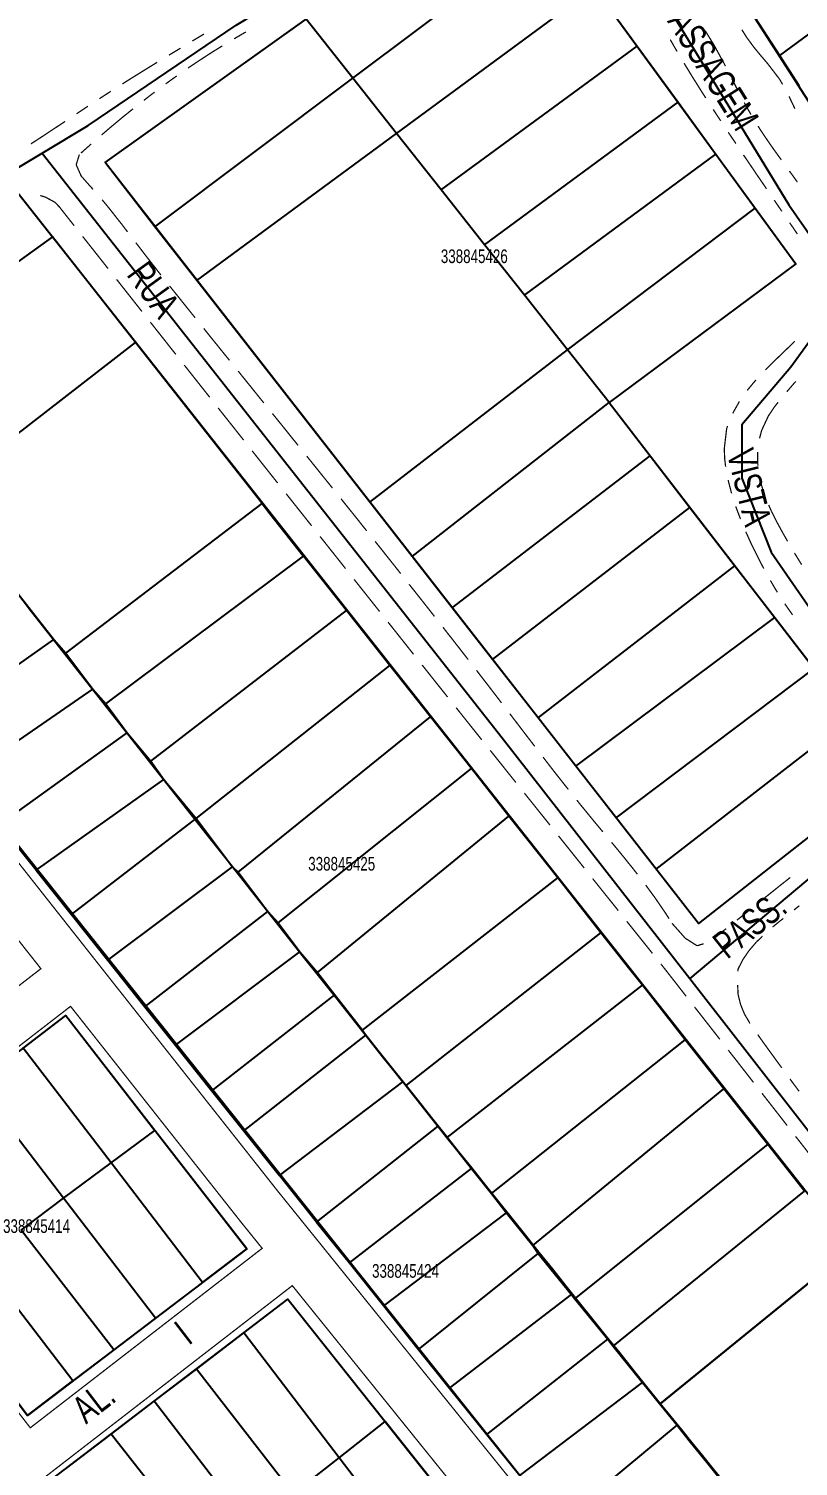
# Model space of a CAD drawing. Extents: x 203640 to 206998, y 4842129 to 4844379.
# Drawn here: x 205309.6 to 205422.1, y 4843553.4 to 4843763.8 of the extents above; entities that cross this region are included whole.
import ezdxf

# ---------------------------------------------------------------- set-up
doc = ezdxf.new("R2010")
doc.units = 0
doc.header["$LTSCALE"] = 1.5
doc.header["$MEASUREMENT"] = 0
doc.linetypes.add('PHANTOMX2', pattern=[5, 2.5, -0.5, 0.5, -0.5, 0.5, -0.5])
for name, color, linetype in [('CD-MALHA-LOTES', 40, 'CONTINUOUS'), ('CD_TXT_QUADRA', 7, 'CONTINUOUS'), ('HD-CURSO-INTER', 170, 'CONTINUOUS'), ('RU-QUADRAS', 210, 'CONTINUOUS'), ('SV-EIXO-RUA-N-PAV', 6, 'CONTINUOUS'), ('SV-EIXO-RUA-PAV', 20, 'CONTINUOUS'), ('SV-RUA-NAO-PAV-S-GUIA-C-GUIA', 7, 'PHANTOMX2'), ('SV-RUA-PAVIM-S-GUIA-C-GUIA', 7, 'CONTINUOUS'), ('SV-TXT-RUA-N-PAV-S-GUIA-C-GUIA', 7, 'CONTINUOUS'), ('SV-TXT-RUA-PAV-S-GUIA-C-GUIA', 7, 'CONTINUOUS')]:
    doc.layers.add(name, color=color, linetype=linetype)
doc.styles.add('3388-45-2D_TXT$0$ARIAL', font='ARIAL.TTF')
doc.styles.add('ARIAL', font='ARIAL.TTF')

msp = doc.modelspace()

# ---------------------------------------------------------------- linework, layer by layer
at = {"layer": 'CD-MALHA-LOTES'}
for points in [[(205356.97, 4843756.57), (205386.07, 4843778.44)], [(205363.36, 4843748.48), (205392.32, 4843769.85)], [(205392.32, 4843769.85), (205398.58, 4843761.25)], [(205328.04, 4843734.83), (205320.74, 4843744.2), (205350.14, 4843765.22)], [(205356.97, 4843756.57), (205350.14, 4843765.22)], [(205369.9, 4843740.2), (205398.58, 4843761.25)], [(205398.58, 4843761.25), (205404.55, 4843753.04)], [(205328.04, 4843734.83), (205356.97, 4843756.57)], [(205363.36, 4843748.48), (205356.97, 4843756.57)], [(205376.25, 4843732.16), (205404.55, 4843753.04)], [(205404.55, 4843753.04), (205410.09, 4843745.43)], [(205334.18, 4843726.95), (205363.36, 4843748.48)], [(205369.9, 4843740.2), (205363.36, 4843748.48)], [(205382.07, 4843724.79), (205410.09, 4843745.43)], [(205410.09, 4843745.43), (205415.83, 4843737.55)], [(205277.03, 4843720.86), (205306.2, 4843742.1), (205313.08, 4843733.33)], [(205376.25, 4843732.16), (205369.9, 4843740.2)], [(205388.36, 4843716.82), (205415.83, 4843737.55)], [(205415.83, 4843737.55), (205421.76, 4843729.4), (205394.46, 4843709.1)], [(205334.18, 4843726.95), (205328.04, 4843734.83)], [(205313.08, 4843733.33), (205283.75, 4843712.24)], [(205325.18, 4843717.9), (205313.08, 4843733.33)], [(205382.07, 4843724.79), (205376.25, 4843732.16)], [(205359.47, 4843694.51), (205334.18, 4843726.95)], [(205388.36, 4843716.82), (205382.07, 4843724.79)], [(205296.69, 4843695.75), (205325.18, 4843717.9)], [(205343.7, 4843694.3), (205325.18, 4843717.9)], [(205359.47, 4843694.51), (205388.36, 4843716.82)], [(205394.46, 4843709.1), (205388.36, 4843716.82)], [(205365.68, 4843686.54), (205394.46, 4843709.1)], [(205394.46, 4843709.1), (205400.48, 4843701.27)], [(205371.53, 4843679.04), (205400.48, 4843701.27)], [(205400.48, 4843701.27), (205406.28, 4843693.73)], [(205315.03, 4843672.41), (205343.7, 4843694.3)], [(205343.7, 4843694.3), (205344.85, 4843692.83), (205349.75, 4843686.61)], [(205365.68, 4843686.54), (205359.47, 4843694.51)], [(205377.42, 4843671.48), (205406.28, 4843693.73)], [(205406.28, 4843693.73), (205412.84, 4843685.2)], [(205320.85, 4843665), (205349.75, 4843686.61)], [(205356.03, 4843678.66), (205349.75, 4843686.61)], [(205371.53, 4843679.04), (205365.68, 4843686.54)], [(205384.06, 4843662.96), (205412.84, 4843685.2)], [(205412.84, 4843685.2), (205418.68, 4843677.62)], [(205308.71, 4843680.21), (205313.23, 4843674.41)], [(205327.46, 4843656.6), (205356.03, 4843678.66)], [(205362.41, 4843670.58), (205356.03, 4843678.66)], [(205377.42, 4843671.48), (205371.53, 4843679.04)], [(205389.57, 4843655.88), (205418.68, 4843677.62)], [(205418.68, 4843677.62), (205424.43, 4843670.14)], [(205294.39, 4843661.07), (205313.23, 4843674.41)], [(205313.23, 4843674.41), (205315.03, 4843672.41)], [(205315.03, 4843672.41), (205318.94, 4843667.13)], [(205384.06, 4843662.96), (205377.42, 4843671.48)], [(205334.07, 4843648.18), (205362.41, 4843670.58)], [(205368.33, 4843663.09), (205362.41, 4843670.58)], [(205395.5, 4843648.28), (205424.43, 4843670.14)], [(205299.97, 4843654.05), (205318.94, 4843667.13)], [(205318.94, 4843667.13), (205320.85, 4843665)], [(205320.85, 4843665), (205323.96, 4843660.75)], [(205340.22, 4843640.36), (205368.33, 4843663.09)], [(205374.31, 4843655.51), (205368.33, 4843663.09)], [(205389.57, 4843655.88), (205384.06, 4843662.96)], [(205401.33, 4843640.81), (205429.94, 4843662.98)], [(205429.94, 4843662.98), (205435.95, 4843655.17), (205407.55, 4843632.83), (205401.33, 4843640.81)], [(205305.31, 4843647.34), (205323.96, 4843660.75)], [(205323.96, 4843660.75), (205327.46, 4843656.6)], [(205327.46, 4843656.6), (205329.34, 4843653.91)], [(205310.65, 4843640.63), (205329.34, 4843653.91)], [(205329.34, 4843653.91), (205334.07, 4843648.18)], [(205346.07, 4843632.92), (205374.31, 4843655.51)], [(205379.81, 4843648.54), (205374.31, 4843655.51)], [(205395.5, 4843648.28), (205389.57, 4843655.88)], [(205315.82, 4843634.14), (205334.07, 4843648.18)], [(205334.07, 4843648.18), (205339.38, 4843641.15)], [(205351.79, 4843625.65), (205379.81, 4843648.54)], [(205386.94, 4843639.51), (205379.81, 4843648.54)], [(205401.33, 4843640.81), (205395.5, 4843648.28)], [(205310.65, 4843640.63), (205308.89, 4843642.84), (205305.31, 4843647.34)], [(205310.65, 4843640.63), (205315.82, 4843634.14)], [(205321.13, 4843627.47), (205339.38, 4843641.15)], [(205339.38, 4843641.15), (205340.22, 4843640.36)], [(205340.22, 4843640.36), (205344.55, 4843634.59)], [(205358.41, 4843617.22), (205386.94, 4843639.51)], [(205393.27, 4843631.49), (205386.94, 4843639.51)], [(205315.82, 4843634.14), (205321.13, 4843627.47)], [(205326.57, 4843620.64), (205344.55, 4843634.59)], [(205344.55, 4843634.59), (205346.07, 4843632.92)], [(205346.07, 4843632.92), (205349.22, 4843628.69)], [(205364.78, 4843609.11), (205393.27, 4843631.49)], [(205399.34, 4843623.79), (205397.51, 4843626.12), (205393.27, 4843631.49)], [(205331.04, 4843615.03), (205349.22, 4843628.69)], [(205349.22, 4843628.69), (205351.79, 4843625.65)], [(205321.13, 4843627.47), (205326.57, 4843620.64)], [(205351.79, 4843625.65), (205354.36, 4843622.37)], [(205336.36, 4843608.36), (205354.36, 4843622.37)], [(205354.36, 4843622.37), (205358.41, 4843617.22)], [(205370.76, 4843601.51), (205399.34, 4843623.79)], [(205405.59, 4843615.83), (205399.34, 4843623.79)], [(205326.57, 4843620.64), (205331.04, 4843615.03)], [(205308.79, 4843614.6), (205315.01, 4843619.38), (205328.04, 4843602.56)], [(205341.04, 4843602.47), (205358.9, 4843616.47)], [(205358.41, 4843617.22), (205358.9, 4843616.47)], [(205358.9, 4843616.47), (205364.31, 4843609.64)], [(205321.63, 4843597.78), (205308.79, 4843614.6)], [(205331.04, 4843615.03), (205336.36, 4843608.36)], [(205377.24, 4843593.32), (205405.59, 4843615.83)], [(205411.24, 4843608.65), (205405.59, 4843615.83)], [(205346.25, 4843595.93), (205364.31, 4843609.64)], [(205364.31, 4843609.64), (205364.78, 4843609.11)], [(205314.68, 4843592.61), (205301.9, 4843609.31)], [(205336.36, 4843608.36), (205341.04, 4843602.47)], [(205364.78, 4843609.11), (205369.45, 4843603.16)], [(205383.29, 4843585.68), (205411.24, 4843608.65)], [(205417.67, 4843600.47), (205411.24, 4843608.65)], [(205321.63, 4843597.78), (205328.04, 4843602.56)], [(205334.98, 4843580.29), (205341.48, 4843585.23), (205328.04, 4843602.56)], [(205341.04, 4843602.47), (205346.25, 4843595.93)], [(205351.68, 4843589.12), (205369.45, 4843603.16)], [(205369.45, 4843603.16), (205370.76, 4843601.51)], [(205370.76, 4843601.51), (205374.32, 4843596.97)], [(205389.46, 4843577.91), (205417.67, 4843600.47)], [(205423.02, 4843593.67), (205417.67, 4843600.47)], [(205314.68, 4843592.61), (205321.63, 4843597.78)], [(205334.98, 4843580.29), (205321.63, 4843597.78)], [(205351.68, 4843589.12), (205350.54, 4843590.54), (205346.25, 4843595.93)], [(205356.47, 4843583.15), (205374.32, 4843596.97)], [(205374.32, 4843596.97), (205377.24, 4843593.32)], [(205377.24, 4843593.32), (205379.43, 4843590.47)], [(205395.07, 4843570.95), (205423.02, 4843593.67)], [(205308.46, 4843587.97), (205314.68, 4843592.61)], [(205328.11, 4843575.06), (205314.68, 4843592.61)], [(205351.68, 4843589.12), (205356.47, 4843583.15)], [(205361.51, 4843576.86), (205379.43, 4843590.47)], [(205379.43, 4843590.47), (205383.29, 4843585.68)], [(205322.04, 4843570.45), (205308.46, 4843587.97)], [(205366.6, 4843570.5), (205384.09, 4843584.54)], [(205383.29, 4843585.68), (205384.09, 4843584.54)], [(205384.09, 4843584.54), (205388.94, 4843578.55)], [(205316.05, 4843565.9), (205302.5, 4843583.54)], [(205356.47, 4843583.15), (205361.51, 4843576.86)], [(205334.98, 4843580.29), (205328.11, 4843575.06)], [(205295.91, 4843578.63), (205309.4, 4843560.84), (205316.05, 4843565.9)], [(205371.14, 4843564.83), (205388.94, 4843578.55)], [(205388.94, 4843578.55), (205389.46, 4843577.91)], [(205341.02, 4843572.91), (205347.48, 4843577.85), (205361.71, 4843559.92)], [(205361.51, 4843576.86), (205366.6, 4843570.5)], [(205389.46, 4843577.91), (205394.25, 4843572.01)], [(205328.11, 4843575.06), (205322.04, 4843570.45)], [(205334.1, 4843567.62), (205341.02, 4843572.91)], [(205354.97, 4843554.62), (205341.02, 4843572.91)], [(205376.59, 4843558.03), (205394.25, 4843572.01)], [(205394.25, 4843572.01), (205395.07, 4843570.95)], [(205322.04, 4843570.45), (205316.05, 4843565.9)], [(205366.6, 4843570.5), (205371.14, 4843564.83)], [(205395.07, 4843570.95), (205399.32, 4843565.67)], [(205327.92, 4843562.9), (205334.1, 4843567.62)], [(205348.25, 4843549.35), (205334.1, 4843567.62)], [(205381.39, 4843552.04), (205399.32, 4843565.67)], [(205399.32, 4843565.67), (205401.92, 4843562.55)], [(205371.14, 4843564.83), (205376.59, 4843558.03)], [(205321.65, 4843558.1), (205327.92, 4843562.9)], [(205342.04, 4843544.47), (205327.92, 4843562.9)], [(205401.92, 4843562.55), (205404.42, 4843559.43)], [(205354.97, 4843554.62), (205361.71, 4843559.92)], [(205370.5, 4843534.26), (205377.7, 4843539.77), (205361.71, 4843559.92)], [(205386.9, 4843544.89), (205404.42, 4843559.43)], [(205404.42, 4843559.43), (205409.79, 4843552.73)], [(205314.91, 4843552.95), (205321.65, 4843558.1)], [(205336.03, 4843539.74), (205321.65, 4843558.1)], [(205376.59, 4843558.03), (205381.39, 4843552.04)], [(205348.25, 4843549.35), (205354.97, 4843554.62)], [(205370.5, 4843534.26), (205354.97, 4843554.62)]]:
    msp.add_lwpolyline(points, dxfattribs=at)
at = {"layer": 'CD-MALHA-LOTES', "linetype": 'Continuous'}
for points in [[(205415.77, 4843765.44), (205419.36, 4843759.87)], [(205428.39, 4843766.52), (205419.36, 4843759.87)], [(205419.36, 4843759.87), (205422.19, 4843755.48)], [(205401.92, 4843562.55), (205429.86, 4843585.25)]]:
    msp.add_lwpolyline(points, dxfattribs=at)
at = {"layer": 'HD-CURSO-INTER', "const_width": 0.18}
for points in [[(205414.62, 4843762.47), (205413.87, 4843763.67)], [(205414.97, 4843762), (205414.62, 4843762.47)], [(205415.65, 4843761.07), (205414.97, 4843762)], [(205416.19, 4843760.42), (205415.65, 4843761.07)], [(205416.61, 4843759.91), (205416.19, 4843760.42)], [(205416.83, 4843759.65), (205416.61, 4843759.91)], [(205417.59, 4843758.76), (205416.83, 4843759.65)], [(205418.1, 4843758.1), (205417.59, 4843758.76)], [(205419.41, 4843756.39), (205418.1, 4843758.1)], [(205419.82, 4843755.66), (205419.41, 4843756.39)], [(205421.17, 4843753.06), (205420.77, 4843753.9)], [(205421.2, 4843753), (205421.17, 4843753.06)], [(205421.63, 4843752.09), (205421.2, 4843753)]]:
    msp.add_lwpolyline(points, dxfattribs=at)
at = {"layer": 'RU-QUADRAS', "color": 6, "linetype": 'Continuous'}
for points in [[(205423.04, 4843776.39), (205433.92, 4843757.33, -0.005546), (205498.74, 4843659.13), (205474.7, 4843641.28), (205464.83, 4843636.57), (205461.58, 4843643.51), (205465.71, 4843645.67), (205463.86, 4843649.28), (205456.93, 4843659.17), (205469.52, 4843666.89), (205468.33, 4843668.66), (205461.64, 4843663.71), (205453.4, 4843675.16), (205465.26, 4843683.12), (205446.24, 4843710.12), (205448.98, 4843711.95), (205435.91, 4843730.94), (205436.76, 4843731.62), (205431.55, 4843738.55), (205427.83, 4843735.56), (205426.9, 4843739.38), (205430.17, 4843742.15), (205425.39, 4843750.47), (205394.7, 4843798.18)], [(205450.49, 4843500.51, 0.010198), (205401.92, 4843562.55), (205429.86, 4843585.25), (205459.38, 4843549.09), (205531.31, 4843603.83, -0.185203), (205534.85, 4843602.99), (205566.62, 4843562.31), (205659.27, 4843441.13)]]:
    msp.add_lwpolyline(points, format="xyb", dxfattribs=at)
for points in [[(205320.74, 4843744.2), (205380.1, 4843786.64), (205421.76, 4843729.4), (205394.46, 4843709.1), (205435.95, 4843655.17), (205407.55, 4843632.83)], [(205283.42, 4843595.11), (205315.01, 4843619.38), (205341.48, 4843585.23), (205309.4, 4843560.84)], [(205306.54, 4843546.56), (205347.48, 4843577.85), (205377.7, 4843539.77), (205335.68, 4843507.59)]]:
    msp.add_lwpolyline(points, close=True, dxfattribs=at)
for points in [[(205277.03, 4843720.86), (205306.2, 4843742.1), (205429.86, 4843585.25), (205401.92, 4843562.55, -0.004239)], [(205252.83, 4843713.55), (205272.81, 4843726.29, 0.004789), (205422.97, 4843536.3), (205464.28, 4843483.06), (205445.32, 4843469.18), (205381.53, 4843551.86)]]:
    msp.add_lwpolyline(points, format="xyb", close=True, dxfattribs=at)
at = {"layer": 'SV-EIXO-RUA-N-PAV'}
msp.add_lwpolyline([(205276.5, 4843724.69), (205297.92, 4843737.43), (205311.57, 4843745.6), (205318.29, 4843749.63), (205339.91, 4843764.33), (205366.22, 4843780.29), (205382.83, 4843790.61), (205388.78, 4843788.74), (205394.42, 4843781.23), (205420.74, 4843738.05), (205427.01, 4843728.98), (205427.63, 4843723.35), (205421.05, 4843714.28), (205413.85, 4843705.83), (205413.85, 4843698.01), (205418.18, 4843687.21), (205424.92, 4843677.36), (205433.83, 4843665.83), (205439.12, 4843655.73), (205436.23, 4843649.97), (205406.25, 4843624.8)], dxfattribs=at)
at = {"layer": 'SV-EIXO-RUA-PAV'}
msp.add_lwpolyline([(205311.57, 4843745.6), (205378.84, 4843660.03), (205406.25, 4843624.8), (205432.1, 4843591.58), (205457.31, 4843561.56), (205461.2, 4843559.26), (205464.91, 4843561.65), (205483.48, 4843575.31), (205527.05, 4843607.64), (205536.38, 4843614.89)], dxfattribs=at)
at = {"layer": 'SV-RUA-NAO-PAV-S-GUIA-C-GUIA', "const_width": 0.18}
for points in [[(205341.35, 4843763.33), (205340.75, 4843762.99)], [(205409.76, 4843761.48), (205408.5, 4843763.53)], [(205334.92, 4843762.85), (205333.5, 4843762)], [(205335.22, 4843763.03), (205334.92, 4843762.85)], [(205337.9, 4843761.3), (205337.05, 4843760.77)], [(205340.75, 4843762.99), (205339.62, 4843762.33)], [(205403.98, 4843761.19), (205403.4, 4843762.21)], [(205404.4, 4843760.48), (205403.98, 4843761.19)], [(205410.05, 4843760.96), (205409.76, 4843761.48)], [(205331.79, 4843760.96), (205330.08, 4843759.93)], [(205334.35, 4843759.03), (205333.69, 4843758.59)], [(205334.53, 4843759.15), (205334.35, 4843759.03)], [(205335.6, 4843759.85), (205334.53, 4843759.15)], [(205336.2, 4843760.24), (205335.6, 4843759.85)], [(205336.87, 4843760.66), (205336.2, 4843760.24)], [(205337.05, 4843760.77), (205336.87, 4843760.66)], [(205411.2, 4843758.85), (205410.05, 4843760.96)], [(205327.23, 4843758.19), (205324.97, 4843756.79)], [(205327.52, 4843758.37), (205327.23, 4843758.19)], [(205328.37, 4843758.89), (205327.52, 4843758.37)], [(205331.23, 4843756.89), (205330.64, 4843756.48)], [(205333.1, 4843758.2), (205332.87, 4843758.03)], [(205333.69, 4843758.59), (205333.1, 4843758.2)], [(205405.51, 4843758.61), (205405.42, 4843758.76)], [(205405.94, 4843757.91), (205405.51, 4843758.61)], [(205406.29, 4843757.33), (205405.94, 4843757.91)], [(205406.46, 4843757.05), (205406.29, 4843757.33)], [(205407.08, 4843756.05), (205406.46, 4843757.05)], [(205411.47, 4843758.32), (205411.2, 4843758.85)], [(205324.68, 4843756.61), (205323.28, 4843755.72)], [(205324.97, 4843756.79), (205324.68, 4843756.61)], [(205330.64, 4843756.48), (205329.6, 4843755.72)], [(205407.52, 4843755.36), (205407.08, 4843756.05)], [(205407.88, 4843754.78), (205407.52, 4843755.36)], [(205408.05, 4843754.51), (205407.88, 4843754.78)], [(205412.57, 4843756.18), (205412.38, 4843756.54)], [(205412.84, 4843755.65), (205412.57, 4843756.18)], [(205413.25, 4843754.84), (205412.84, 4843755.65)], [(205413.29, 4843754.76), (205413.25, 4843754.84)], [(205320.13, 4843753.7), (205319.91, 4843753.56)], [(205320.75, 4843754.1), (205320.13, 4843753.7)], [(205321.59, 4843754.65), (205320.75, 4843754.1)], [(205327.03, 4843753.79), (205326.41, 4843753.31)], [(205327.2, 4843753.93), (205327.03, 4843753.79)], [(205328, 4843754.53), (205327.2, 4843753.93)], [(205408.59, 4843753.67), (205408.05, 4843754.51)], [(205414.66, 4843752.19), (205414.23, 4843752.99)], [(205317.63, 4843752.05), (205316.58, 4843751.35)], [(205318.24, 4843752.46), (205317.63, 4843752.05)], [(205323.43, 4843750.95), (205322.51, 4843750.18)], [(205324.06, 4843751.45), (205323.43, 4843750.95)], [(205324.66, 4843751.94), (205324.06, 4843751.45)], [(205324.84, 4843752.08), (205324.66, 4843751.94)], [(205410.72, 4843750.41), (205409.68, 4843751.99)], [(205414.71, 4843752.11), (205414.66, 4843752.19)], [(205415.21, 4843751.25), (205414.71, 4843752.11)], [(205312.63, 4843748.73), (205311.58, 4843748.04)], [(205313.24, 4843749.14), (205312.63, 4843748.73)], [(205313.88, 4843749.56), (205313.24, 4843749.14)], [(205314.08, 4843749.69), (205313.88, 4843749.56)], [(205314.91, 4843750.24), (205314.08, 4843749.69)], [(205321.13, 4843749.02), (205320.22, 4843748.24)], [(205321.74, 4843749.54), (205321.13, 4843749.02)], [(205322.28, 4843749.99), (205321.74, 4843749.54)], [(205322.51, 4843750.18), (205322.28, 4843749.99)], [(205410.78, 4843750.32), (205410.72, 4843750.41)], [(205412.38, 4843747.91), (205411.88, 4843748.65)], [(205416.53, 4843749.09), (205416.25, 4843749.54)], [(205416.79, 4843748.7), (205416.53, 4843749.09)], [(205417.36, 4843747.84), (205416.79, 4843748.7)], [(205310.12, 4843747.09), (205309.9, 4843746.95)], [(205310.74, 4843747.49), (205310.12, 4843747.09)], [(205311.38, 4843747.91), (205310.74, 4843747.49)], [(205311.58, 4843748.04), (205311.38, 4843747.91)], [(205318.71, 4843746.93), (205317.22, 4843745.6)], [(205412.44, 4843747.82), (205412.38, 4843747.91)], [(205413, 4843746.99), (205412.44, 4843747.82)], [(205417.91, 4843747.04), (205417.36, 4843747.84)], [(205418.22, 4843746.6), (205417.91, 4843747.04)], [(205418.48, 4843746.22), (205418.22, 4843746.6)], [(205415.73, 4843742.94), (205414.11, 4843745.33)], [(205419.09, 4843745.37), (205418.48, 4843746.22)], [(205419.65, 4843744.6), (205419.09, 4843745.37)], [(205415.79, 4843742.85), (205415.73, 4843742.94)], [(205416.83, 4843741.32), (205415.79, 4843742.85)], [(205420.86, 4843742.93), (205420.82, 4843742.98)], [(205421.41, 4843742.17), (205420.86, 4843742.93)], [(205421.74, 4843741.71), (205421.41, 4843742.17)], [(205416.92, 4843741.19), (205416.83, 4843741.32)], [(205417.48, 4843740.37), (205416.92, 4843741.19)], [(205421.99, 4843741.36), (205421.74, 4843741.71)], [(205311.26, 4843739.39), (205312.03, 4843739.15)], [(205419.73, 4843737.06), (205418.61, 4843738.71)], [(205421.05, 4843735.13), (205420.86, 4843735.41)], [(205421.43, 4843734.58), (205421.05, 4843735.13)], [(205421.9, 4843733.89), (205421.43, 4843734.58)], [(205421.99, 4843733.76), (205421.9, 4843733.89)], [(205418.97, 4843715.5), (205420.89, 4843717.35)], [(205420.89, 4843717.35), (205421.14, 4843717.59)], [(205421.14, 4843717.59), (205421.6, 4843718.06)], [(205417.32, 4843713.85), (205418.74, 4843715.27)], [(205418.74, 4843715.27), (205418.97, 4843715.5)], [(205414.66, 4843710.87), (205415.3, 4843711.64)], [(205415.3, 4843711.64), (205415.59, 4843712)], [(205415.59, 4843712), (205415.96, 4843712.4)], [(205420.45, 4843710.66), (205420.51, 4843710.74)], [(205420.51, 4843710.74), (205421.75, 4843712.18)], [(205412.53, 4843707.5), (205413.51, 4843709.24)], [(205418.59, 4843708.39), (205419.17, 4843709.12)], [(205416.76, 4843705), (205417.52, 4843706.63)], [(205417.52, 4843706.63), (205417.76, 4843707.14)], [(205417.76, 4843707.14), (205418.56, 4843708.33)], [(205418.56, 4843708.33), (205418.59, 4843708.39)], [(205411.3, 4843702.32), (205411.58, 4843704.68)], [(205411.58, 4843704.68), (205411.65, 4843705.27)], [(205411.65, 4843705.27), (205411.78, 4843705.65)], [(205416.46, 4843703.84), (205416.71, 4843704.81)], [(205416.71, 4843704.81), (205416.76, 4843705)], [(205411.33, 4843701.69), (205411.3, 4843702.32)], [(205411.36, 4843700.8), (205411.33, 4843701.69)], [(205411.38, 4843700.69), (205411.36, 4843700.8)], [(205411.5, 4843699.7), (205411.38, 4843700.69)], [(205416.17, 4843700.5), (205416.18, 4843701.86)], [(205416.23, 4843699.86), (205416.17, 4843700.5)], [(205412.37, 4843695.8), (205411.86, 4843697.74)], [(205416.64, 4843697.34), (205416.53, 4843697.89)], [(205416.77, 4843696.92), (205416.64, 4843697.34)], [(205417.05, 4843695.96), (205416.77, 4843696.92)], [(205413.68, 4843692.02), (205412.97, 4843693.89)], [(205418.22, 4843693.12), (205417.79, 4843694.1)], [(205418.64, 4843692.29), (205418.22, 4843693.12)], [(205418.9, 4843691.77), (205418.64, 4843692.29)], [(205419.1, 4843691.4), (205418.9, 4843691.77)], [(205415.23, 4843688.44), (205414.45, 4843690.18)], [(205419.89, 4843689.95), (205419.1, 4843691.4)], [(205420.06, 4843689.65), (205419.89, 4843689.95)], [(205420.56, 4843688.78), (205420.06, 4843689.65)], [(205415.27, 4843688.36), (205415.23, 4843688.44)], [(205416.55, 4843685.78), (205415.27, 4843688.36)], [(205416.61, 4843685.67), (205416.55, 4843685.78)], [(205417.08, 4843684.79), (205416.61, 4843685.67)], [(205422.62, 4843685.35), (205421.57, 4843687.06)], [(205418.74, 4843681.85), (205418.05, 4843683.04)], [(205419.07, 4843681.32), (205418.74, 4843681.85)], [(205420.37, 4843679.32), (205420.15, 4843679.64)], [(205420.72, 4843678.82), (205420.37, 4843679.32)], [(205421.23, 4843678.09), (205420.72, 4843678.82)], [(205421.3, 4843678), (205421.23, 4843678.09)], [(205419.43, 4843638.37), (205420.95, 4843639.57)], [(205417.04, 4843636.45), (205417.8, 4843637.06)], [(205417.8, 4843637.06), (205419.38, 4843638.33)], [(205419.38, 4843638.33), (205419.43, 4843638.37)], [(205416.27, 4843635.83), (205417.04, 4843636.45)], [(205421.5, 4843634.81), (205422.28, 4843635.44)], [(205403.64, 4843632.88), (205404.97, 4843631.39)], [(205413.15, 4843633.32), (205413.25, 4843633.4)], [(205413.25, 4843633.4), (205414.71, 4843634.57)], [(205418.37, 4843632.32), (205419.15, 4843632.95)], [(205419.15, 4843632.95), (205419.31, 4843633.09)], [(205419.31, 4843633.09), (205419.93, 4843633.57)], [(205404.97, 4843631.39), (205405.58, 4843630.69)], [(205405.58, 4843630.69), (205406.49, 4843630.11)], [(205409.99, 4843630.87), (205410.79, 4843631.47)], [(205410.79, 4843631.47), (205410.84, 4843631.51)], [(205410.84, 4843631.51), (205411.58, 4843632.08)], [(205415.97, 4843630.1), (205416.9, 4843630.97)], [(205406.49, 4843630.11), (205407.32, 4843629.58)], [(205407.32, 4843629.58), (205408.28, 4843629.87)], [(205414.03, 4843627.56), (205414.86, 4843628.78)], [(205414.86, 4843628.78), (205414.88, 4843628.81)], [(205414.88, 4843628.81), (205415.5, 4843629.54)], [(205415.5, 4843629.54), (205415.97, 4843630.1)], [(205413.33, 4843626.2), (205413.79, 4843627.09)], [(205413.79, 4843627.09), (205414.03, 4843627.56)]]:
    msp.add_lwpolyline(points, dxfattribs=at)
at = {"layer": 'SV-RUA-PAVIM-S-GUIA-C-GUIA', "const_width": 0.18}
for points in [[(205316.69, 4843744.44), (205316.52, 4843743.9)], [(205316.99, 4843745.39), (205316.69, 4843744.44)], [(205316.52, 4843743.9), (205317.1, 4843742.59)], [(205317.1, 4843742.59), (205317.26, 4843742.24)], [(205317.26, 4843742.24), (205317.67, 4843741.77)], [(205317.67, 4843741.77), (205318.25, 4843741.11)], [(205318.25, 4843741.11), (205319, 4843740.28)], [(205312.03, 4843739.15), (205312.91, 4843738.67)], [(205312.91, 4843738.67), (205313.38, 4843738.42)], [(205313.38, 4843738.42), (205313.71, 4843738.09)], [(205313.71, 4843738.09), (205314.05, 4843737.74)], [(205320.31, 4843738.77), (205320.31, 4843738.77)], [(205320.31, 4843738.77), (205320.95, 4843738)], [(205320.95, 4843738), (205321.28, 4843737.6)], [(205314.05, 4843737.74), (205316.22, 4843734.98)], [(205321.28, 4843737.6), (205322.81, 4843735.65)], [(205322.81, 4843735.65), (205323.12, 4843735.27)], [(205323.12, 4843735.27), (205324.03, 4843734.07)], [(205317.46, 4843733.41), (205321.18, 4843728.7)], [(205325.25, 4843732.48), (205326.47, 4843730.89)], [(205326.47, 4843730.89), (205326.62, 4843730.69)], [(205326.62, 4843730.69), (205328.31, 4843728.53)], [(205328.31, 4843728.53), (205328.45, 4843728.34)], [(205328.45, 4843728.34), (205328.93, 4843727.74)], [(205322.42, 4843727.13), (205326.13, 4843722.42)], [(205330.17, 4843726.17), (205330.32, 4843725.98)], [(205330.32, 4843725.98), (205330.79, 4843725.39)], [(205330.79, 4843725.39), (205331.26, 4843724.81)], [(205331.26, 4843724.81), (205332.04, 4843723.83)], [(205332.04, 4843723.83), (205332.2, 4843723.63)], [(205332.2, 4843723.63), (205332.67, 4843723.05)], [(205332.67, 4843723.05), (205333.15, 4843722.45)], [(205333.15, 4843722.45), (205333.92, 4843721.49)], [(205327.37, 4843720.85), (205329.85, 4843717.71)], [(205335.18, 4843719.93), (205335.78, 4843719.18)], [(205335.78, 4843719.18), (205336.43, 4843718.37)], [(205329.85, 4843717.71), (205330.26, 4843717.18)], [(205330.26, 4843717.18), (205331.09, 4843716.14)], [(205336.43, 4843718.37), (205336.73, 4843718)], [(205336.73, 4843718), (205337.06, 4843717.6)], [(205337.06, 4843717.6), (205337.67, 4843716.83)], [(205337.67, 4843716.83), (205338.31, 4843716.04)], [(205338.31, 4843716.04), (205338.62, 4843715.66)], [(205338.62, 4843715.66), (205338.94, 4843715.26)], [(205332.33, 4843714.57), (205336.05, 4843709.86)], [(205340.2, 4843713.7), (205340.51, 4843713.32)], [(205340.51, 4843713.32), (205340.82, 4843712.93)], [(205340.82, 4843712.93), (205341.45, 4843712.15)], [(205341.45, 4843712.15), (205342.08, 4843711.37)], [(205342.08, 4843711.37), (205342.39, 4843710.98)], [(205342.39, 4843710.98), (205342.71, 4843710.59)], [(205342.71, 4843710.59), (205343.33, 4843709.81)], [(205343.33, 4843709.81), (205343.96, 4843709.03)], [(205337.29, 4843708.29), (205341.01, 4843703.59)], [(205345.22, 4843707.48), (205346.48, 4843705.92)], [(205346.48, 4843705.92), (205347.1, 4843705.15)], [(205347.1, 4843705.15), (205348.36, 4843703.58)], [(205348.36, 4843703.58), (205348.98, 4843702.82)], [(205348.98, 4843702.82), (205348.99, 4843702.81)], [(205342.25, 4843702.02), (205345.98, 4843697.31)], [(205350.24, 4843701.25), (205350.85, 4843700.49)], [(205350.85, 4843700.49), (205352.12, 4843698.91)], [(205352.12, 4843698.91), (205352.73, 4843698.15)], [(205352.73, 4843698.15), (205354, 4843696.57)], [(205347.22, 4843695.75), (205350.95, 4843691.05)], [(205355.25, 4843695.01), (205355.87, 4843694.23)], [(205355.87, 4843694.23), (205356.47, 4843693.48)], [(205356.47, 4843693.48), (205357.75, 4843691.89)], [(205357.75, 4843691.89), (205358.34, 4843691.14)], [(205358.34, 4843691.14), (205359, 4843690.32)], [(205352.19, 4843689.48), (205355.92, 4843684.78)], [(205360.24, 4843688.76), (205361.49, 4843687.2)], [(205361.49, 4843687.2), (205361.68, 4843686.95)], [(205361.68, 4843686.95), (205363.35, 4843684.85)], [(205357.16, 4843683.21), (205360.89, 4843678.51)], [(205363.35, 4843684.85), (205363.54, 4843684.61)], [(205363.54, 4843684.61), (205363.97, 4843684.06)], [(205365.21, 4843682.49), (205365.4, 4843682.25)], [(205365.4, 4843682.25), (205367.07, 4843680.14)], [(205367.07, 4843680.14), (205367.26, 4843679.9)], [(205367.26, 4843679.9), (205367.69, 4843679.35)], [(205367.69, 4843679.35), (205368.19, 4843678.72)], [(205362.13, 4843676.95), (205365.86, 4843672.24)], [(205368.19, 4843678.72), (205368.92, 4843677.78)], [(205370.16, 4843676.2), (205370.77, 4843675.41)], [(205370.77, 4843675.41), (205370.96, 4843675.17)], [(205370.96, 4843675.17), (205371.39, 4843674.63)], [(205371.39, 4843674.63), (205371.88, 4843673.99)], [(205371.88, 4843673.99), (205372.62, 4843673.05)], [(205372.62, 4843673.05), (205372.81, 4843672.8)], [(205372.81, 4843672.8), (205373.23, 4843672.26)], [(205367.11, 4843670.68), (205368.35, 4843669.11)], [(205373.23, 4843672.26), (205373.73, 4843671.62)], [(205373.73, 4843671.62), (205373.84, 4843671.47)], [(205368.35, 4843669.11), (205368.58, 4843668.82)], [(205368.58, 4843668.82), (205370.84, 4843665.98)], [(205375.07, 4843669.89), (205375.56, 4843669.24)], [(205375.56, 4843669.24), (205376.29, 4843668.3)], [(205376.29, 4843668.3), (205376.48, 4843668.06)], [(205376.48, 4843668.06), (205376.9, 4843667.51)], [(205376.9, 4843667.51), (205377.39, 4843666.87)], [(205377.39, 4843666.87), (205378.12, 4843665.92)], [(205372.09, 4843664.42), (205375.83, 4843659.73)], [(205378.12, 4843665.92), (205378.31, 4843665.67)], [(205378.31, 4843665.67), (205378.72, 4843665.13)], [(205379.94, 4843663.54), (205380.54, 4843662.75)], [(205380.54, 4843662.75), (205380.62, 4843662.64)], [(205380.62, 4843662.64), (205381.15, 4843661.95)], [(205381.15, 4843661.95), (205381.53, 4843661.45)], [(205381.53, 4843661.45), (205382.36, 4843660.36)], [(205382.36, 4843660.36), (205382.44, 4843660.26)], [(205382.44, 4843660.26), (205382.97, 4843659.57)], [(205377.08, 4843658.17), (205380.82, 4843653.48)], [(205382.97, 4843659.57), (205383.35, 4843659.07)], [(205383.35, 4843659.07), (205383.58, 4843658.77)], [(205384.8, 4843657.19), (205385.18, 4843656.69)], [(205385.18, 4843656.69), (205386.63, 4843654.81)], [(205386.63, 4843654.81), (205387.02, 4843654.32)], [(205387.02, 4843654.32), (205388.49, 4843652.46)], [(205382.07, 4843651.92), (205385.82, 4843647.23)], [(205389.74, 4843650.89), (205390.36, 4843650.11)], [(205390.36, 4843650.11), (205390.76, 4843649.63)], [(205390.76, 4843649.63), (205391.63, 4843648.56)], [(205391.63, 4843648.56), (205392.21, 4843647.85)], [(205392.21, 4843647.85), (205392.9, 4843647.02)], [(205387.06, 4843645.66), (205390.81, 4843640.97)], [(205392.9, 4843647.02), (205393.17, 4843646.7)], [(205393.17, 4843646.7), (205393.54, 4843646.25)], [(205394.82, 4843644.72), (205395.09, 4843644.39)], [(205395.09, 4843644.39), (205395.46, 4843643.95)], [(205395.46, 4843643.95), (205396.05, 4843643.23)], [(205396.05, 4843643.23), (205397.35, 4843641.62)], [(205397.35, 4843641.62), (205397.93, 4843640.9)], [(205392.05, 4843639.41), (205395.8, 4843634.72)], [(205397.93, 4843640.9), (205398.59, 4843640.05)], [(205399.81, 4843638.46), (205400.99, 4843636.85)], [(205400.99, 4843636.85), (205401.1, 4843636.71)], [(205401.1, 4843636.71), (205402.69, 4843634.38)], [(205397.04, 4843633.16), (205400.79, 4843628.47)], [(205402.69, 4843634.38), (205402.79, 4843634.23)], [(205402.79, 4843634.23), (205403.23, 4843633.53)], [(205402.03, 4843626.91), (205402.66, 4843626.12)], [(205402.66, 4843626.12), (205402.67, 4843626.11)], [(205402.67, 4843626.11), (205405.73, 4843622.18)], [(205413.28, 4843625.83), (205413.33, 4843626.2)], [(205413.32, 4843622.46), (205413.26, 4843623.84)], [(205413.47, 4843621.86), (205413.32, 4843622.46)], [(205406.96, 4843620.61), (205410.66, 4843615.88)], [(205413.68, 4843620.99), (205413.47, 4843621.86)], [(205413.72, 4843620.89), (205413.68, 4843620.99)], [(205414.25, 4843619.6), (205413.72, 4843620.89)], [(205414.55, 4843619.08), (205414.25, 4843619.6)], [(205415.06, 4843618.21), (205414.55, 4843619.08)], [(205416.92, 4843615.55), (205416.2, 4843616.57)], [(205411.89, 4843614.3), (205415.58, 4843609.57)], [(205417.36, 4843614.94), (205416.92, 4843615.55)], [(205417.8, 4843614.33), (205417.36, 4843614.94)], [(205417.95, 4843614.13), (205417.8, 4843614.33)], [(205418.68, 4843613.12), (205417.95, 4843614.13)], [(205419.12, 4843612.51), (205418.68, 4843613.12)], [(205419.57, 4843611.9), (205419.12, 4843612.51)], [(205419.71, 4843611.71), (205419.57, 4843611.9)], [(205422.24, 4843608.28), (205420.9, 4843610.09)], [(205416.81, 4843607.99), (205420.5, 4843603.26)], [(205421.73, 4843601.68), (205424.19, 4843598.53)]]:
    msp.add_lwpolyline(points, dxfattribs=at)
at = {"layer": 'SV-RUA-PAVIM-S-GUIA-C-GUIA', "linetype": 'Continuous', "const_width": 0.18, "flags": 128}
msp.add_lwpolyline([(205381.08, 4843538.97), (205348.13, 4843579.83), (205323.98, 4843561.12), (205308.54, 4843549.16), (205272.33, 4843595.97), (205295.5, 4843613.93), (205311.36, 4843626.22), (205283.36, 4843661.72), (205277.78, 4843657.39), (205244.57, 4843631.67), (205208.43, 4843677.9), (205255.48, 4843708.11), (205263.78, 4843697.7), (205277.76, 4843680.17), (205330.99, 4843612.68), (205346.06, 4843593.59), (205383.05, 4843547.73)], dxfattribs=at)
msp.add_lwpolyline([(205299.65, 4843608.28), (205315.7, 4843620.71), (205325.47, 4843608.33), (205340.57, 4843589.2), (205343.72, 4843585.29), (205319.69, 4843566.67), (205309.81, 4843559.02), (205282.18, 4843594.74)], close=True, dxfattribs=at)

# ---------------------------------------------------------------- texts
at = {"layer": 'CD_TXT_QUADRA', "linetype": 'Continuous', "style": 'ARIAL', "width": 0.7}
for s, p in [('338845426', (205369.85, 4843729.5)), ('338845425', (205350.46, 4843640.58)), ('338845414', (205305.83, 4843587.54)), ('338845424', (205359.79, 4843580.98))]:
    msp.add_text(s, height=2, dxfattribs=at).set_placement(p)
at = {"layer": 'SV-TXT-RUA-N-PAV-S-GUIA-C-GUIA', "width": 0.7}
for s, rotation, style, p in [('PASSAGEM', 302, 'ARIAL', (205401.51, 4843767.13)), ('VISTA', 284, '3388-45-2D_TXT$0$ARIAL', (205411.65, 4843701.69)), ('PASS.              BOM', 38.286, '3388-45-2D_TXT$0$ARIAL', (205411.73, 4843627.51)), ('AL.            I', 37.5059, '3388-45-2D_TXT$0$ARIAL', (205317.96, 4843559.48))]:
    msp.add_text(s, height=4, rotation=rotation, dxfattribs=dict(at, style=style)).set_placement(p)
at = {"layer": 'SV-TXT-RUA-PAV-S-GUIA-C-GUIA', "style": 'ARIAL', "width": 0.7}
msp.add_text('RUA', height=4, rotation=306, dxfattribs=at).set_placement((205323.79, 4843727.78))

doc.saveas('drawing.dxf')
